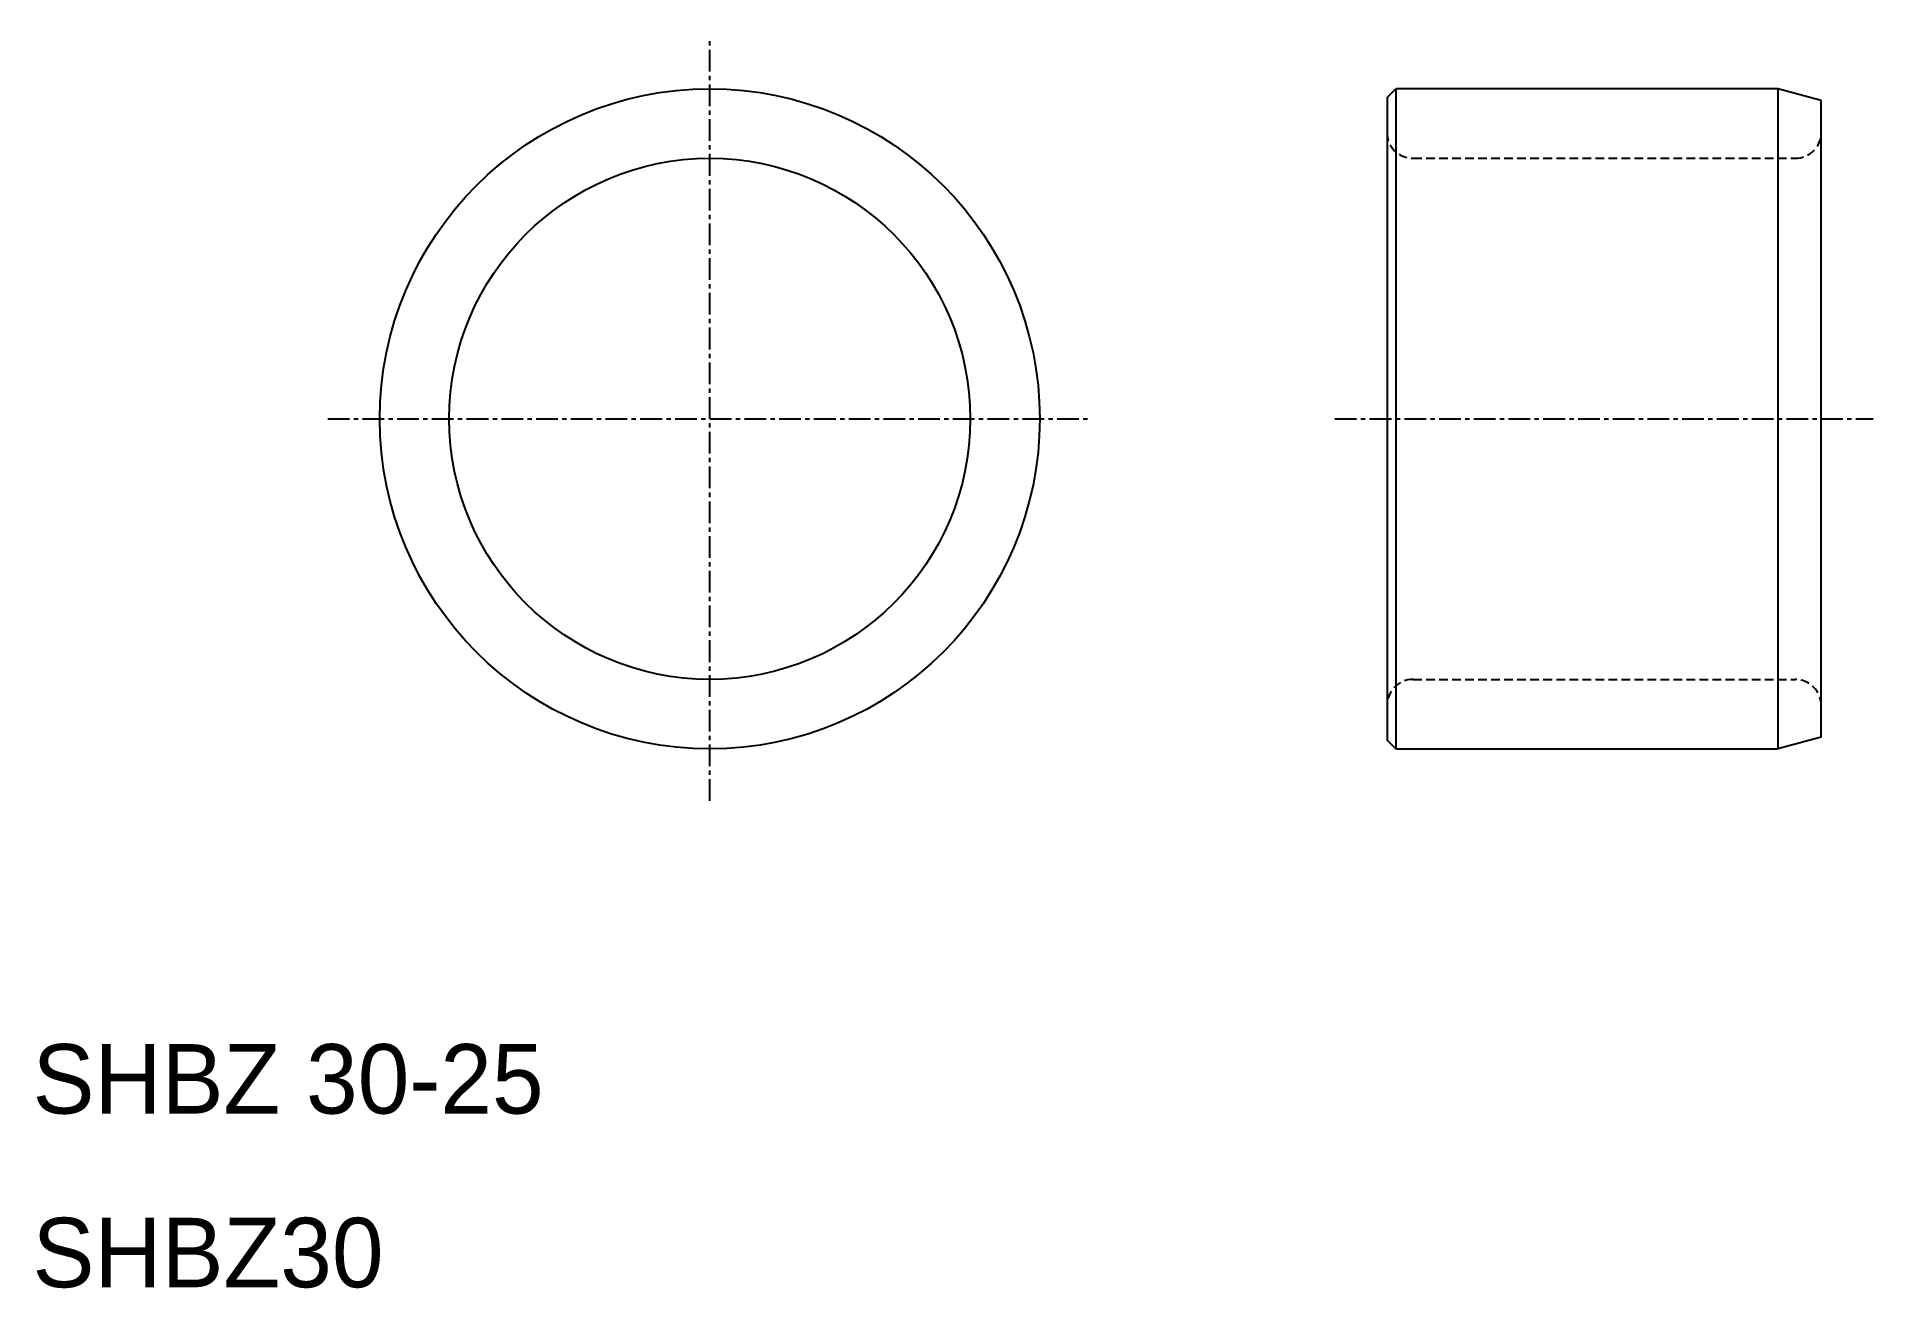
# Model space of a CAD drawing. Extents: x 10 to 116, y 10 to 82.
import ezdxf

# ---------------------------------------------------------------- set-up
doc = ezdxf.new("R2010")
doc.units = 0
doc.linetypes.add('CENTER', pattern=[2, 1.25, -0.25, 0.25, -0.25])
doc.linetypes.add('DASHED', pattern=[0.75, 0.5, -0.25])
doc.layers.get('0').update_dxf_attribs({"linetype": 'CONTINUOUS'})
doc.layers.add('CENTER', color=1, linetype='CENTER')

msp = doc.modelspace()

# ---------------------------------------------------------------- linework, layer by layer
at = {"color": 7, "linetype": 'CONTINUOUS'}
for p, q in [((88, 78.5), (88.5, 79)), ((88, 78.5), (88, 41.5)), ((88.5, 79), (88.5, 41)), ((110.5, 79), (88.5, 79)), ((110.5, 79), (110.5, 41)), ((113, 78.33), (110.5, 79)), ((113, 41.67), (113, 78.33)), ((88.5, 41), (88, 41.5)), ((113, 41.67), (110.5, 41)), ((88.5, 41), (110.5, 41))]:
    msp.add_line(p, q, dxfattribs=at)
at = {"color": 3, "linetype": 'DASHED'}
for p, q in [((89.5, 75), (111.5, 75)), ((89.5, 45), (111.5, 45))]:
    msp.add_line(p, q, dxfattribs=at)
at = {"color": 7, "linetype": 'CONTINUOUS'}
for radius in [19, 15]:
    msp.add_circle((49, 60), radius, dxfattribs=at)
at = {"color": 3, "linetype": 'DASHED'}
for centre, start, end in [((89.5, 76.5), 180, 270), ((111.5, 76.5), 270, 0), ((89.5, 43.5), 90, 180), ((111.5, 43.5), 0, 90)]:
    msp.add_arc(centre, 1.5, start, end, dxfattribs=at)
at = {"layer": 'CENTER', "color": 1, "linetype": 'CENTER'}
for p, q in [((49, 38), (49, 82)), ((27, 60), (71, 60)), ((85, 60), (116, 60))]:
    msp.add_line(p, q, dxfattribs=at)

# ---------------------------------------------------------------- texts
at = {"color": 7, "linetype": 'CONTINUOUS'}
for s, p in [('SHBZ 30-25', (10, 20)), ('SHBZ30', (10, 10))]:
    msp.add_text(s, height=4, dxfattribs=at).set_placement(p)

doc.saveas('drawing.dxf')
